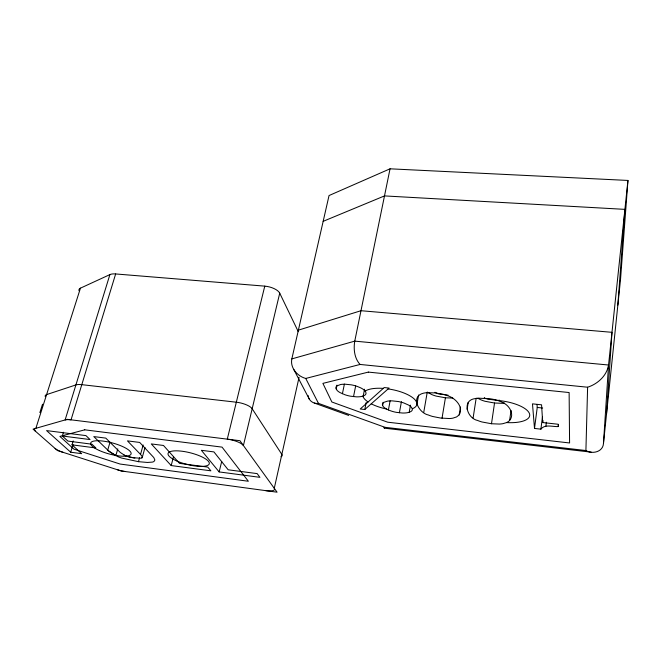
<?xml version="1.0" encoding="UTF-8"?>
<svg xmlns="http://www.w3.org/2000/svg" width="661" height="661" viewBox="0 0 661 661"><rect width="100%" height="100%" fill="white"/><g stroke="black" fill="none" stroke-linecap="round" stroke-linejoin="round"><path stroke-width="0.99" d="M627.95 180.445L620.547 279.14L603.485 443.316C603.121 451.967 592.347 454.462 585.91 450.538L587.612 387.214C597.618 384.066 606.872 375.704 608.55 365.012L627.95 180.445L390.048 168.811L329.038 195.549L291.84 358.89C289.923 367.863 297.442 376.241 305.746 378.447L360.071 364.451L587.612 387.214M603.485 443.316L608.55 365.012L354.759 341.134L291.84 358.89M606.484 414.48L611.987 332.318L360.989 310.711L298.384 330.153M617.853 305.093L624.909 209.363L384.495 195.912L323.163 221.328M558.272 426.576L558.19 424.255L542.706 422.553L541.566 404.813L532.477 403.854L534.509 428.444L540.896 429.154C544.887 423.866 552.72 426.932 558.272 426.576L558.512 424.544M545.887 426.262L546.391 422.222M540.896 429.154L542.433 417.141M542.706 422.553L542.97 420.528M534.509 428.444L537.244 407.457L537.021 404.408M506.566 422.577A28.696 10.518 8.5 0 0 529.511 413.786A28.696 10.518 8.5 0 0 499.518 400.632L497.634 400.45A19.037 7.048 8.7 0 0 490.735 398.864L478.465 398.153A17.83 6.61 8.8 0 0 474.995 398.633C461.502 400.401 467.236 418.479 477.581 420.446A17.508 6.329 8.8 0 0 481.976 421.974L491.495 423.742L499.278 424.065A17.07 6.164 8.8 0 0 502.897 423.676L506.566 422.577A28.96 10.526 8.9 0 0 509.606 420.437L511.044 410.431M491.495 423.742L494.535 403.02L502.087 403.293A16.93 6.403 8.5 0 0 504.624 403.053M473.111 418L476.16 398.244M467.129 409.333L468.228 402.334M459.164 414.877C463.972 406.92 455.214 398.021 447.836 395.782A17.335 6.436 9.7 0 0 443.25 394.311L435.202 392.907L426.775 392.692A17.475 6.486 9.8 0 0 423.486 393.188C410.117 396.344 418.686 413.001 428.278 414.968A17.169 6.213 9.8 0 0 432.682 416.48L440.565 418.041L449.397 418.537A16.732 6.048 9.7 0 0 452.934 418.14L456.635 416.909L459.164 414.877L460.428 406.986M442.035 418.223L445.423 397.798L452.735 398.054M423.718 412.53L427.254 392.089L431.773 394.567A17.037 6.453 9.6 0 0 436.136 396.088L445.423 397.798M417.041 403.888L418.603 395.022M371.242 403.821A27.522 10.072 10.8 0 0 386.495 409.01A16.517 5.966 10.6 0 0 388.42 409.952L390.948 410.935A14.236 5.139 10.6 0 0 396.435 412.357L402.285 413.009A14.195 5.123 10.6 0 0 407.184 412.745L409.2 412.257L410.473 405.152M399.401 412.786L401.425 401.681M388.42 409.952L390.114 400.863M386.47 409.019A14.732 5.321 10.6 0 1 382.678 405.614L383.149 402.334M364.798 409.506L389.089 388.065L384.215 387.553L360.228 409.002L364.798 409.506L366.169 402.524M363.211 396.005L364.723 395.286A14.377 5.288 11.5 0 0 366.02 393.378L365.797 392.188A16.434 6.048 11.6 0 0 365.153 391.089A14.699 5.412 11.5 0 0 360.592 387.817L356.973 386.321A14.435 5.321 11.5 0 0 351.264 384.842L345.282 384.215A14.385 5.296 11.5 0 0 340.415 384.57L337.027 385.884A14.377 5.288 11.6 0 0 335.862 387.825L336.986 390.263A14.368 5.288 11.6 0 0 340.109 392.626L345.009 394.766A14.36 5.28 11.5 0 0 350.561 396.203L356.279 396.84A14.459 5.321 11.5 0 0 361.443 396.493L363.211 396.005L364.558 389.197M353.519 396.633L355.659 385.991M342.406 393.758L344.398 384.082M390.048 168.811L354.759 341.134C353.395 349.074 354.387 358.336 360.071 364.451M336.16 389.015L336.97 385.123M299.069 377.274L274.274 488.305A12.072 3.338 12.8 0 1 265.714 490.636M264.772 286.139A12.567 5.428 13.8 0 1 279.727 293.17L243.405 445.522A13.319 4.057 13.5 0 0 227.277 439.144L264.772 286.139L115.65 273.951A12.229 4.949 17 0 0 109.9 274.596L80.452 288.155A11.807 4.553 17.3 0 0 79.006 290.708M219.146 471.921L201.374 450.306L213.924 451.909L228.177 469.789L257.162 473.607L259.913 477.333L219.146 471.921L221.716 461.452M171.182 465.559L151.278 443.919L163.482 445.473L179.528 463.369L207.761 467.096L210.892 470.83L171.182 465.559L173.537 456.619M132.456 457.652L126.714 456.214A7.626 2.09 14.7 0 1 125.003 455.536L120.261 452.455L105.793 438.119L93.771 436.582L109.346 451.603L118.038 456.726A17.31 4.734 14.8 0 0 121.69 458.073L138.48 461.675L139.562 457.751M142.065 457.784L142.132 456.47L140.537 454.429L143.14 444.977M142.264 457.453L144.999 447.505M117.774 448.877L115.815 455.743L108.156 450.554M107.71 450.133L109.999 442.217M63.489 432.244L62.332 436.004L90.07 439.565L85.938 435.607L46.567 430.592L70.694 452.215L81.683 453.677L72.008 444.845L73.197 440.92M70.694 452.215L73.016 444.531M115.65 273.951L71.041 419.826A12.939 3.677 15.7 0 0 65.125 419.933L109.9 274.596M80.452 288.155L35.868 428.311A12.46 3.371 15.9 0 0 35.62 431.377M39.858 412.604L42.519 404.243M585.91 450.538L384.999 427.312L384.338 428.171L591.273 452.165M509.639 420.446C514.63 414.521 509.565 405.738 503.409 402.913A18.838 6.982 8.7 0 0 497.65 400.45L487.843 399.095A9.155 3.462 8.6 0 1 485.893 398.36M409.2 412.257L410.754 411.605A14.36 5.181 10.6 0 0 412.324 409.613L412.241 408.795A27.522 10.072 10.8 0 0 413.315 398.17A27.522 10.072 10.8 0 0 388.131 388.916M384.305 428.179L383.892 427.312M362.848 396.129L363.054 396.716A27.522 10.072 10.8 0 0 368.086 401.971M384.999 427.312L318.47 403.375C313.578 404.21 308.489 400.591 308.125 395.542M448.092 395.154L438.565 393.89A8.981 3.396 9.6 0 1 436.615 393.163L434.946 392.279M537.244 407.457L542.681 408.035M494.535 403.02L485.091 401.285A17.368 6.569 8.6 0 1 480.729 399.748L477.944 398.327M133.043 457.743L141.041 458.23A7.668 2.107 14.7 0 0 142.065 457.784M138.48 461.675L147.42 462.452L152.237 462.122A17.236 4.734 14.6 0 0 153.972 461.485L154.889 460.015L153.798 457.569L139.702 442.44L127.457 440.879L140.537 454.429M72.008 444.845L95.87 447.96L91.92 444.2L67.893 441.077L62.332 436.004M134.869 458.015L129.226 456.966M128.639 456.809L126.449 456.123A7.949 2.173 14.7 0 1 123.995 455.049M314.314 403.045L348.678 415.422M484.257 397.468L484.769 397.782M293.699 369.35L309.439 399.368M305.746 378.447L318.47 403.375M279.727 293.17L298.276 331.657M412.191 408.638L411.539 407.44A14.245 5.148 10.6 0 0 408.663 405.11L403.863 402.979A14.253 5.148 10.6 0 0 398.269 401.524L392.287 400.88A14.294 5.164 10.6 0 0 387.321 401.177L383.76 402.392A14.236 5.139 10.6 0 0 382.389 404.243L382.57 405.375M365.153 391.089A27.522 10.072 10.8 0 1 383.273 388.395M499.567 400.211A9.981 3.776 8.6 0 1 497.576 400.384M124.722 471.45A11.7 3.065 14.7 0 1 117.625 469.822M63.076 452.339A11.964 3.14 15.5 0 1 55.111 448.464M281.024 456.701A11.923 3.636 12.8 0 0 281.85 454.396L252.172 408.754A13.137 4.404 13.5 0 0 236.324 402.202L81.79 384.669A12.766 3.999 16 0 0 75.916 384.917L46.592 394.6A12.303 3.669 16.2 0 0 45.287 396.625M67.182 419.347L33.05 429.121L57.482 450.546L121.236 470.979L277.075 492.189L239.926 440.705L67.182 419.347M84.74 429.824L59.911 436.409L73.966 449.174L120.079 464.039L248.371 481.258L222.055 447.125L84.74 429.824M368.359 372.102L322.89 383.38L331.88 402.012L387.734 422.205L569.584 442.969L569.129 392.535L368.359 372.102M99.34 450.513A20.929 5.742 15 0 0 131.085 453.958A20.929 5.742 15 0 0 102.232 440.994A20.929 5.742 15 0 0 99.34 450.513M176.347 460.791A21.235 6.032 14 0 0 209.19 463.997A21.235 6.032 14 0 0 180.461 451.058A21.235 6.032 14 0 0 176.347 460.791"/></g></svg>
